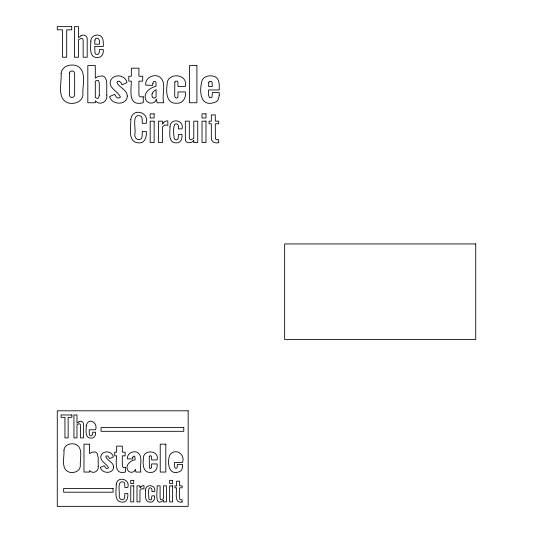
<?xml version="1.0" encoding="UTF-8"?>
<svg xmlns="http://www.w3.org/2000/svg" width="533" height="533" viewBox="0 0 533 533"><rect width="100%" height="100%" fill="white"/><g stroke="black" fill="none" stroke-linecap="round" stroke-linejoin="round"><path stroke-width="0.8" d="M140.859 486.902L139.966 488.135L139.966 485.856L137.001 485.856L137.001 501.899L139.966 501.899L139.966 490.187L141.691 488.714L143.997 488.968L143.997 485.69L143.524 485.663A3.591 3.591 0 0 0 140.859 486.902M145.609 490.173C145.649 494.151 144.003 502.199 150.213 502.126C153.777 502.559 155.016 498.715 154.597 495.85L151.905 495.85L151.352 499.594L150.266 499.927L148.88 499.234L148.494 491.433L149.127 488.161C151.445 486.729 152.405 489.807 151.905 491.633L154.597 491.633C156.849 484.877 145.356 483.258 145.609 490.173M169.987 126.921C170.04 132.231 167.848 142.957 176.123 142.857C180.874 143.437 182.533 138.314 181.973 134.489L178.382 134.489L178.235 138.154L177.642 139.486L176.196 139.932L174.344 139.006C173.638 134.276 172.939 128.719 174.677 124.236C177.769 122.33 179.048 126.441 178.382 128.866L181.973 128.866C184.711 119.685 169.927 117.6 169.987 126.921M90.85 41.161C90.83 46.631 88.691 57.617 97.166 57.524C101.55 58.05 103.888 53.46 103.315 49.636L99.391 49.636L99.205 52.88L97.992 54.439L95.767 54.166L94.974 52.92L94.747 46.391L103.355 46.391C103.202 42.613 103.962 37.004 99.551 35.385C95.48 34.045 90.703 36.544 90.85 41.161M86.259 425.854C86.239 429.951 84.64 438.193 90.99 438.126C94.281 438.519 96.033 435.075 95.607 432.21L92.662 432.21L92.522 434.642L91.616 435.807L89.944 435.608L89.351 434.668L89.178 429.771L95.634 429.771C98.219 422.149 87.838 417.013 86.259 425.854M130.805 119.512C131.178 126.807 127.067 142.491 138.707 142.891C145.076 143.537 146.915 136.428 146.255 131.418L142.291 131.418L142.111 136.748L141.185 138.86C137.547 141.452 133.843 137.427 134.856 133.603C136.295 129.599 130.858 111.99 141.218 116.281L142.111 118.279L142.291 123.316L146.255 123.316C149.586 111.624 132.111 107.439 130.805 119.512M116.221 484.617C116.5 490.087 113.422 501.853 122.15 502.153C126.927 502.632 128.306 497.302 127.807 493.545L124.842 493.545L124.702 497.542L124.009 499.128C121.277 501.073 118.499 498.049 119.259 495.184C119.778 491.832 116.627 479.347 124.036 482.192L124.702 483.691L124.842 487.468L127.807 487.468C130.545 478.841 116.98 475.583 116.221 484.617M94.934 40.088L94.747 44.199L99.391 44.199C99.924 41.714 99.291 36.464 95.614 38.543L94.934 40.088M61.102 73.694C61.928 82.822 56.438 98.951 68.251 102.949C74.42 104.548 82.508 101.883 82.961 94.614C82.135 85.507 87.672 69.337 75.759 65.466C69.65 63.893 61.575 66.465 61.102 73.694M63.947 450.252C64.566 457.094 60.442 469.2 69.303 472.191C73.934 473.397 79.997 471.392 80.343 465.942C79.723 459.113 83.874 446.987 74.94 444.082C70.356 442.903 64.3 444.828 63.947 450.252M106.767 95.014C108.019 101.723 99.878 106.18 95.294 100.744L95.294 102.762L87.818 102.762L87.818 65.606L95.294 65.606L95.294 78.178L98.139 76.386L102.476 75.939A4.764 4.764 0 0 1 105.434 78.085L106.44 80.563L106.767 83.588L106.767 95.014M98.192 466.242C99.131 471.272 93.028 474.617 89.591 470.539L89.591 472.058L83.981 472.058L83.981 444.182L89.591 444.182L89.591 453.61L91.723 452.27L94.974 451.937A3.571 3.571 0 0 1 97.193 453.543L98.192 457.674L98.192 466.242M182.526 466.308L182.086 468.967A4.81 4.81 0 0 1 179.808 471.545C168.528 476.469 166.896 462.364 169.827 454.849C175.264 447.62 185.511 454.023 182.526 462.457L174.544 462.457L174.544 466.275L175.197 468.201L176.643 468.234L177.156 467.614L177.362 464.383L182.526 464.383L182.526 466.308M219.21 95.107L218.623 98.645A6.409 6.409 0 0 1 215.585 102.089C199.822 108.266 198.929 90.45 202.28 79.83C204.885 75.506 210.961 74.953 215.265 76.799C219.989 79.337 219.216 85.487 219.21 89.964L208.563 89.964L208.563 95.061L209.436 97.626L211.361 97.672L212.054 96.846L212.327 92.535L219.21 92.535L219.21 95.107M69.417 73.174L69.377 95.194L70.109 96.846L71.988 97.492L73.867 96.846L74.647 95.194L74.647 73.174L73.867 71.522L71.988 70.882L70.203 71.522L69.417 73.174M152.871 83.454L152.685 85.38L145.716 85.1C145.036 78.078 152.685 73.974 158.727 76.352C167.675 81.589 161.332 94.254 163.698 102.762L157.002 102.762L156.402 99.005C155.396 104.182 147.761 104.521 145.849 99.831C142.757 92.942 150.066 87.565 156.082 86.339L155.942 82.488L155.483 81.662L153.511 81.616L152.871 83.454M132.77 457.567L132.637 459.013L127.407 458.806C126.894 453.543 132.63 450.465 137.168 452.244C143.877 456.175 139.12 465.669 140.892 472.058L135.868 472.058L135.422 469.233C134.669 473.117 128.939 473.377 127.507 469.853C125.188 464.689 130.665 460.652 135.182 459.739L134.736 456.228L133.25 456.195L132.77 457.567M174.844 82.169L174.664 95.014L175.077 97.446L176.356 98.085L177.322 97.859L177.875 97.033L178.055 91.936L185.257 91.936C186.543 97.679 182.679 104.002 176.31 103.222C166.296 103.888 166.036 91.589 167.135 84.647C166.476 71.768 188.815 73.461 185.257 86.573L178.055 86.573L177.829 81.935L177.229 81.109L175.397 81.203L174.844 82.169M149.253 456.608L149.427 468.067L150.386 468.547L151.525 467.754L151.658 463.937L157.062 463.937C158.028 468.24 155.13 472.984 150.353 472.398C142.844 472.898 142.644 463.677 143.47 458.467C142.797 448.853 159.907 450.225 157.062 459.912L151.658 459.912L151.492 456.435L151.039 455.815L149.666 455.882L149.253 456.608M99.285 95.427L98.505 97.992L97.359 98.405L95.294 97.672L95.294 81.156L97.452 80.283L98.505 80.65L99.285 83.041L99.285 95.427M208.796 82.349L208.563 86.479L212.327 86.479L212.054 82.169L211.361 81.342L209.389 81.389L208.796 82.349M127.314 96.02C127.041 105.647 111.597 105.221 109.605 96.573L114.702 94.321L116.401 97.166L117.453 97.925L119.885 97.812L120.345 96.799C117.7 91.016 106.553 87.219 111.304 79.277C115.381 73.407 125.681 75.466 126.994 82.628L122.084 84.827L121.304 83.081L119.379 81.169L117.36 81.436L116.947 82.535C119.165 87.712 127.121 89.631 127.314 96.02M113.609 466.995C113.396 474.217 101.816 473.897 100.324 467.408L104.142 465.722L106.207 468.427L108.032 468.34L108.379 467.581C106.393 463.244 98.032 460.392 101.596 454.436C104.655 450.039 112.383 451.584 113.362 456.948L109.685 458.6L107.653 455.855L106.14 456.055L105.827 456.881C107.493 460.765 113.462 462.204 113.609 466.995M152.178 93.502L151.905 95.287L152.458 97.399L153.97 98.179L155.529 97.492L156.082 96.846L156.082 89.597L153.051 91.982L152.178 93.502M163.651 122.563L162.465 124.202L162.465 121.164L158.508 121.164L158.508 142.558L162.465 142.558L162.465 126.941L164.764 124.982L167.835 125.315L167.835 120.944L167.202 120.904A4.79 4.79 0 0 0 163.651 122.563M80.936 35.858L78.478 37.67L78.478 26.65L74.44 26.65L74.44 57.224L78.478 57.224L78.478 39.709L81.422 38.276L82.822 38.916L83.161 40.728L83.161 57.224L87.199 57.224L87.199 39.555C87.772 35.904 83.821 33.839 80.936 35.858M78.817 421.876L76.979 423.235L76.979 414.967L73.947 414.967L73.947 437.899L76.979 437.899L76.979 424.761L79.19 423.688L80.236 424.168L80.49 425.527L80.49 437.899L83.521 437.899L83.521 424.648C83.948 421.909 80.989 420.364 78.817 421.876M193.779 140.452C191.374 143.823 184.625 143.763 185.337 138.487L185.337 121.164L189.302 121.164L189.302 137.301L189.635 139.12L191.001 139.746L193.779 138.413L193.779 121.164L197.736 121.164L197.736 142.558L193.779 142.558L193.779 140.452M163.451 500.32C153.79 507.896 157.715 489.7 157.122 485.856L160.093 485.856L160.093 497.962L160.346 499.321L161.372 499.794L163.451 498.795L163.451 485.856L166.423 485.856L166.423 501.899L163.451 501.899L163.451 500.32M143.284 96.799L140.332 96.859L139.086 95.813L138.92 94.827L138.92 81.156L142.684 81.156L142.684 76.246L138.92 76.246L138.92 68.177L131.351 68.177L131.351 76.246L128.786 76.246L128.786 81.156L131.351 81.156C131.185 91.21 127.867 106.78 143.284 102.676L143.284 96.799M125.581 467.581L123.37 467.628L122.31 466.102L122.31 455.848L125.135 455.848L125.135 452.171L122.31 452.171L122.31 446.114L116.634 446.114L116.634 452.171L114.708 452.171L114.708 455.848L116.634 455.848C116.027 462.957 114.488 475.323 125.581 471.985L125.581 467.581M218.69 142.631C215.239 143.73 210.742 141.965 211.321 137.747L211.321 123.796L209.063 123.796L209.063 121.164L211.321 121.164L211.321 114.908L215.285 114.908L215.285 121.164L218.723 121.164L218.723 123.796L215.285 123.796L215.385 138.573L216.285 139.693L218.69 139.713L218.69 142.631M182.133 501.959C173.911 504.018 176.729 492.072 176.61 487.828L174.917 487.828L174.917 485.856L176.61 485.856L176.61 481.166L179.581 481.166L179.581 485.856L182.166 485.856L182.166 487.828L179.581 487.828L179.654 498.908L180.334 499.747L182.133 499.761L182.133 501.959M71.722 26.65L57.271 26.65L57.271 29.821L62.441 29.821L62.441 57.224L66.705 57.224L66.705 29.821L71.722 29.821L71.722 26.65M196.91 65.606L189.481 65.606L189.481 102.762L196.91 102.762L196.91 65.606M154.137 113.835L150.179 113.835L150.179 117.986L154.137 117.986L154.137 113.835M205.991 113.835L202.034 113.835L202.034 117.986L205.991 117.986L205.991 113.835M154.137 121.164L150.179 121.164L150.179 142.558L154.137 142.558L154.137 121.164M205.991 121.164L202.034 121.164L202.034 142.558L205.991 142.558L205.991 121.164M475.729 243.941L284.655 243.941L284.655 339.474L475.729 339.474L475.729 243.941M188.162 410.81L57.271 410.81L57.271 506.35L188.162 506.35L188.162 410.81M71.915 414.967L61.068 414.967L61.068 417.346L64.946 417.346L64.946 437.899L68.144 437.899L68.144 417.346L71.915 417.346L71.915 414.967M183.785 427.553L101.037 427.553L101.037 431.317L183.785 431.317L183.785 427.553M165.803 444.182L160.226 444.182L160.226 472.058L165.803 472.058L165.803 444.182M133.723 480.36L130.752 480.36L130.752 483.471L133.723 483.471L133.723 480.36M172.612 480.36L169.641 480.36L169.641 483.471L172.612 483.471L172.612 480.36M133.723 485.856L130.752 485.856L130.752 501.899L133.723 501.899L133.723 485.856M172.612 485.856L169.641 485.856L169.641 501.899L172.612 501.899L172.612 485.856M113.063 488.448L63.674 488.448L63.674 492.206L113.063 492.206L113.063 488.448"/></g></svg>
